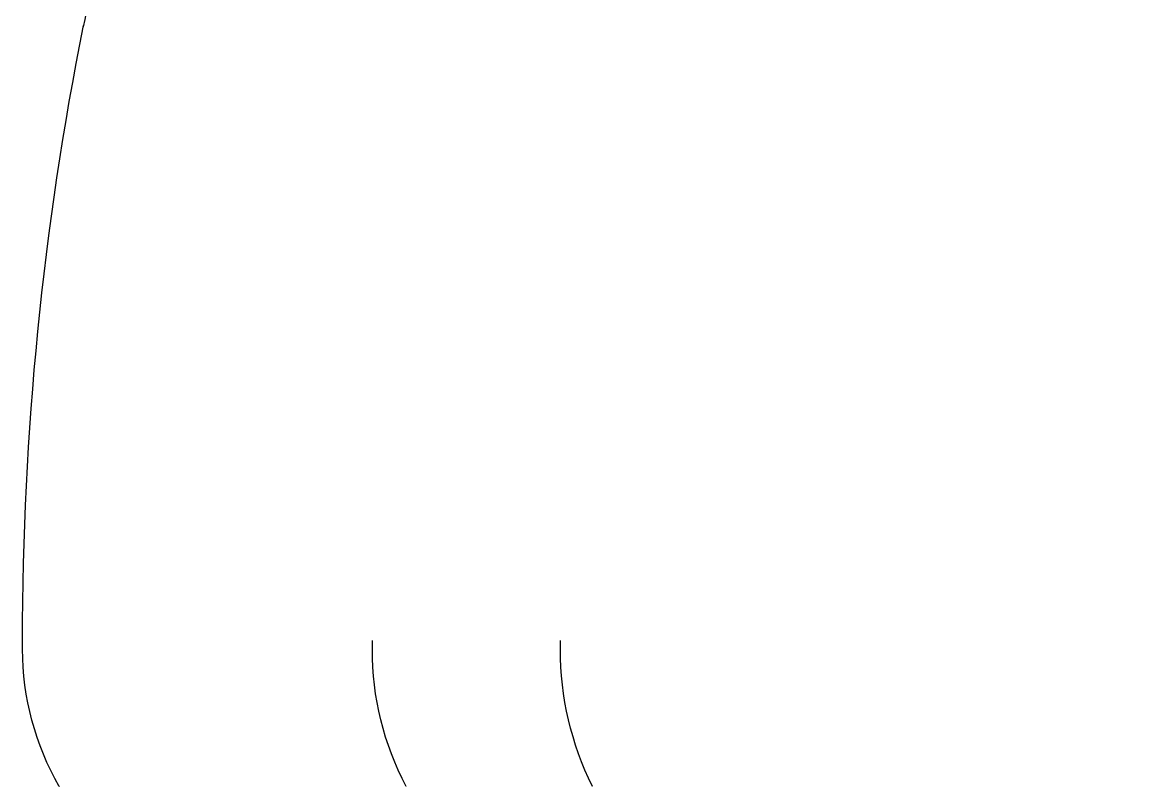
# Model space of a CAD drawing. Header units: millimetres. Extents: x 2698011 to 2856548, y 1019778 to 1210064.
# Drawn here: x 2786503.75 to 2786536.73, y 1123963.86 to 1123986.16 of the extents above; entities that cross this region are included whole.
import ezdxf

# ---------------------------------------------------------------- set-up
doc = ezdxf.new("R2010")
doc.units = ezdxf.units.MM
doc.layers.add('Bloques borde', color=9, linetype='Continuous')
doc.layers.add('Y_ CAJAS', color=9, linetype='Continuous')

# ---------------------------------------------------------------- blocks, each defined once
blk = doc.blocks.new('CO ALURA_  2500 tras 1120 CE ESQ - Inc')
at = {"layer": 'Bloques borde', "linetype": 'Continuous'}
for p, q in [((-0.05173348860006401, -0.0007399999999933), (-0.0517344526311376, -0.0007416697507949)), ((-0.05173348860006401, -0.0007399999999933), (-0.0517344526311376, -0.0007416697507949)), ((-0.0416107983752738, -0.0007399999999933), (-0.0416116830983242, -0.0007416697507807)), ((-0.0416107983752738, -0.0007399999999933), (-0.0416116830983242, -0.0007416697507807)), ((-0.0361714343424069, -0.0007399999999933), (-0.0361722711913046, -0.0007416697507949)), ((-0.0361714343424069, -0.0007399999999933), (-0.0361722711913046, -0.0007416697507949)), ((-0.0528062494008452, -0.0047416697507998), (-0.0528062494008452, -0.0049999999999955)), ((-0.0528062494008452, -0.0047416697507998), (-0.0528062494008452, -0.0049999999999955)), ((-0.0425954387200989, -0.0047416697507998), (-0.0425954387200989, -0.0049999999999955)), ((-0.0425954387200989, -0.0047416697507998), (-0.0425954387200989, -0.0049999999999955)), ((-0.037102038792483, -0.0047416697507998), (-0.037102038792483, -0.0049999999999955)), ((-0.037102038792483, -0.0047416697507998), (-0.037102038792483, -0.0049999999999955))]:
    blk.add_line(p, q, dxfattribs=at)
for centre, radius, start, end in [((-0.0448062494008639, -0.0047416697507998), 0.0079999999999998, 149.9999999997733, 180), ((-0.0448062494008639, -0.0047416697507998), 0.0079999999999998, 149.9999999997733, 180), ((-0.0340507098935632, -0.0047221791152481), 0.0085447510557034, 152.2352302903508, 180.1306921776591), ((-0.0340507098935632, -0.0047221791152481), 0.0085447510557034, 152.2352302903508, 180.1306921776591), ((-0.0281281603082562, -0.0047195166446414), 0.0089739058279988, 153.6874095167393, 180.1414412859037), ((-0.0281281603082562, -0.0047195166446414), 0.0089739058279988, 153.6874095167393, 180.1414412859037), ((0.0387500000000216, -0.0049999999999955), 0.0915562494008733, 180, 191.3108475535284), ((0.0387500000000216, -0.0049999999999955), 0.0915562494008733, 180, 191.3108475535284), ((-0.0052266959235965, -0.0143500458025301), 0.0465925505845084, 190.5874962006349, 195.0358394494426), ((-0.0052266959235965, -0.0143500458025301), 0.0465925505845084, 190.5874962006349, 195.0358394494426)]:
    blk.add_arc(centre, radius, start, end, dxfattribs=at)

msp = doc.modelspace()

# ---------------------------------------------------------------- block references
at = {"layer": 'Y_ CAJAS', "xscale": -1000, "yscale": 1000, "zscale": 1000, "rotation": 179.9977225467084}
msp.add_blockref('CO ALURA_  2500 tras 1120 CE ESQ - Inc', (2786556.555854422, 1123963.12127637, -0.3880036102033024), dxfattribs=at)

doc.saveas('drawing.dxf')
